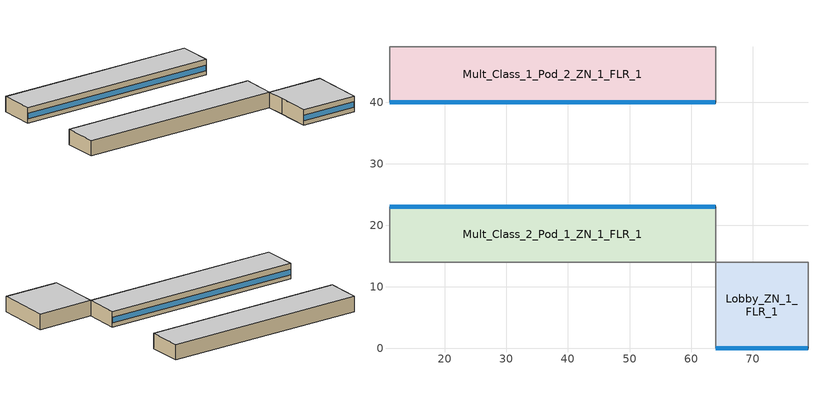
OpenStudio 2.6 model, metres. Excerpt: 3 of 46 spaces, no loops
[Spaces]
Mult_Class_2_Pod_1_ZN_1_FLR_1
 floor ground: 64,23 64,14 11,14 11,23 z0
 wall outside: 64,23 11,23 z0:4
 wall to Corner_Class_2_Pod_1_ZN_1_FLR_1: 11,23 11,14 z0:4
 wall to Main_Corridor_ZN_1_FLR_1: 64,14 64,23 z0:4
 wall to Corridor_Pod_1_ZN_1_FLR_1: 11,14 64,14 z0:4
 window: 63.95,23 11.05,23 z1.1:2.5
 ceiling to Mult_Class_2_Pod_1_ZN_1_FLR_2: 64,14 64,23 11,23 11,14 z4
Lobby_ZN_1_FLR_1
 floor ground: 79,14 79,0 64,0 64,14 z0
 wall outside: 64,0 79,0 z0:4
 wall to Offices_ZN_1_FLR_1: 79,0 79,14 z0:4
 wall to Corridor_Pod_1_ZN_1_FLR_1: 64,14 64,9 z0:4
 wall to Mult_Class_1_Pod_1_ZN_1_FLR_1: 64,9 64,0 z0:4
 wall to Main_Corridor_ZN_1_FLR_1: 79,14 64,14 z0:4
 window: 64.05,0 78.95,0 z1.1:2.51
 ceiling to Lobby_ZN_1_FLR_2: 79,0 79,14 64,14 64,0 z4
Mult_Class_1_Pod_2_ZN_1_FLR_1
 floor ground: 64,49 64,40 11,40 11,49 z0
 wall outside: 11,40 64,40 z0:4
 wall to Corner_Class_1_Pod_2_ZN_1_FLR_1: 11,49 11,40 z0:4
 wall to Main_Corridor_ZN_1_FLR_1: 64,40 64,49 z0:4
 wall to Corridor_Pod_2_ZN_1_FLR_1: 64,49 11,49 z0:4
 window: 11.05,40 63.95,40 z1.1:2.5
 ceiling to Mult_Class_1_Pod_2_ZN_1_FLR_2: 64,40 64,49 11,49 11,40 z4
[Site]
Toronto Pearson Intl AP_ON_CAN: Latitude {deg}=43.677; Longitude {deg}=-79.631; Time Zone {hr}=-5; Elevation {m}=173.4; Terrain=City
[Building]
Building 1: North Axis {deg}=0; Default Construction Set=BTAP-Mass at hdd = 3890.0; Standards Number of Stories=2; Standards Number of Above Ground Stories=2; Standards Building Type=SecondarySchool
[ClimateZones]
Climate Zone Institution Name 1=ASHRAE; Climate Zone Document Name 1=ANSI/ASHRAE Standard 169; Climate Zone Document Year 1=2006; Climate Zone Institution Name 2=CEC; Climate Zone Document Name 2=California Climate Zone Descriptions; Climate Zone Document Year 2=1995
[Site:WaterMainsTemperature]
Calculation Method=Correlation; Annual Average Outdoor Air Temperature {C}=9.05833; Maximum Difference In Monthly Average Outdoor Air Temperatures {deltaC}=28.3
[Site:GroundTemperature:BuildingSurface]
19.527, 19.502, 19.536, 19.598, 20.002, 21.64, 22.225, 22.375, 21.449, 20.121, 19.802, 19.633
[SizingPeriod:DesignDay] Barometric Pressure {Pa}=99259; Sky Clearness=0; Rain Indicator=0; Snow Indicator=0; Day of Month=21; Daylight Saving Time Indicator=0; Humidity Indicating Type=Wetbulb; Dry-Bulb Temperature Range Modifier Type=DefaultMultipliers
Name | Maximum Dry-Bulb Temperature {C} | Daily Dry-Bulb Temperature Range {deltaC} | Humidity Indicating Conditions at Maximum Dry-Bulb | Wind Speed {m/s} | Wind Direction {deg} | Month | Day Type | Solar Model Indicator | ASHRAE Taub | ASHRAE Taud
Toronto Pearson Intl AP Ann Clg .4% Condns DB=>MWB | 31.3 | 9.7 | 22.4 | 6 | 270 | 7 | SummerDesignDay | ASHRAETau | 0.425 | 2.27
Toronto Pearson Intl AP Ann Htg 99.6% Condns DB | -18 | 0 | -18 | 5.2 | 0 | 1 | WinterDesignDay | ASHRAEClearSky
[Material:NoMass] Roughness=Smooth; Thermal Absorptance=0.9; Solar Absorptance=0.7
Name | Thermal Resistance {m2-K/W} | Visible Absorptance
Typical Carpet Pad; Typical Carpet Pad 1 | 0.21648 | 0.8
Typical Insulation 1 | 5.20402 | 0.7
Typical Insulation 2 | 3.32618 | 0.7
Typical Insulation 3 | 5.46446 | 0.7
Typical Carpet Pad 2 | 1.25503 | 0.8
Typical Carpet Pad 3; Typical Carpet Pad 4 | 2.57255 | 0.8
Typical Insulation 4 | 0.454528 | 0.7
Typical Insulation 5 | 0.454545 | 0.7
[Material]
Name | Roughness | Thickness {m} | Conductivity {W/m-K} | Density {kg/m3} | Specific Heat {J/kg-K} | Thermal Absorptance | Solar Absorptance | Visible Absorptance
G05 25mm wood | MediumSmooth | 0.0254 | 0.15 | 608 | 1630 | 0.9 | 0.5 | 0.5
100mm Normalweight concrete floor 1 | MediumSmooth | 0.1016 | 2.31 | 2322 | 832
G01 13mm gypsum board 1 | Smooth | 0.0127 | 0.16 | 800 | 1090 | 0.9 | 0.7 | 0.5
4 in. Normalweight Concrete Floor 1 | MediumRough | 0.1016 | 2.31 | 2322 | 832 | 0.9 | 0.7 | 0.7
1IN Stucco 1 | Smooth | 0.0253 | 0.6918 | 1858 | 837 | 0.9 | 0.7 | 0.92
8IN CONCRETE HW RefBldg 1 | Rough | 0.2032 | 1.311 | 2240 | 836.8 | 0.9 | 0.7 | 0.7
1/2IN Gypsum 1 | Smooth | 0.0127 | 0.16 | 784.9 | 830 | 0.9 | 0.4 | 0.4
Metal Roof Surface 1; F08 Metal surface 1 | Smooth | 0.0008 | 45.28 | 7824 | 500 | 0.9 | 0.7 | 0.7
6 in. Normalweight Concrete Floor 1; 6 in. Normalweight Concrete Floor 2; 6 in. Normalweight Concrete Floor 3 | MediumRough | 0.1524 | 2.31 | 2322 | 832 | 0.9 | 0.7 | 0.7
[Construction]
BTAP-Int-Partition; BTAP-Int-Door: G05 25mm wood
BTAP-Int-Floor: 100mm Normalweight concrete floor 1, Typical Carpet Pad
BTAP-Int-Wall: G01 13mm gypsum board 1, G01 13mm gypsum board 1
BTAP-Int-Ceiling: Typical Carpet Pad, 100mm Normalweight concrete floor 1
BTAP-Int-Window: SimpleGlazing
BTAP-Ext-Floor-Mass:U-0.183: Typical Insulation 1, 4 in. Normalweight Concrete Floor 1, Typical Carpet Pad 1
BTAP-Ext-Wall-Mass:U-0.278: 1IN Stucco 1, 8IN CONCRETE HW RefBldg 1, Typical Insulation 2, 1/2IN Gypsum 1
BTAP-Ext-Roof-Metal:U-0.183: Metal Roof Surface 1, Typical Insulation 3
BTAP-Grnd-Floor-Mass:U-0.757: 6 in. Normalweight Concrete Floor 1, Typical Carpet Pad 2
BTAP-Grnd-Wall-Mass:U-0.379: 6 in. Normalweight Concrete Floor 2, Typical Carpet Pad 3
BTAP-Grnd-Roof-Mass:U-0.379: 6 in. Normalweight Concrete Floor 3, Typical Carpet Pad 4
BTAP-Ext-FixedWindow:U=0.220 SHGC=0.600; BTAP-Ext-GlassDoors:U=0.220 SHGC=0.600; BTAP-Ext-Skylights:U=0.220 SHGC=0.600; BTAP-Ext-DaylightDomes:U=0.220 SHGC=0.600; BTAP-Ext-DaylightDiffuser:U=0.220 SHGC=0.600: SimpleGlazing:U=0.220 SHGC=0.600
BTAP-Ext-Door:U-2.2: F08 Metal surface 1, Typical Insulation 4
BTAP-Ext-OverHeadDoor:U-2.2: Typical Insulation 5
[DefaultConstructionSet]
BTAP-Mass at hdd = 3890.0: Default Exterior Surface Constructions=BTAP-Mass at hdd = 3890.0; Default Interior Surface Constructions=Default Surface Constructions 2; Default Ground Contact Surface Constructions=BTAP-Mass at hdd = 3890.0 1; Default Exterior SubSurface Constructions=BTAP-Mass at hdd = 3890.0; Default Interior SubSurface Constructions=Default Sub Surface Constructions 2; Interior Partition Construction=BTAP-Int-Partition
[DefaultSurfaceConstructions]
Name | Floor Construction | Wall Construction | Roof Ceiling Construction
Default Surface Constructions 2 | BTAP-Int-Floor | BTAP-Int-Wall | BTAP-Int-Ceiling
BTAP-Mass at hdd = 3890.0 | BTAP-Ext-Floor-Mass:U-0.183 | BTAP-Ext-Wall-Mass:U-0.278 | BTAP-Ext-Roof-Metal:U-0.183
BTAP-Mass at hdd = 3890.0 1 | BTAP-Grnd-Floor-Mass:U-0.757 | BTAP-Grnd-Wall-Mass:U-0.379 | BTAP-Grnd-Roof-Mass:U-0.379
[DefaultSubSurfaceConstructions]
Name | Fixed Window Construction | Operable Window Construction | Door Construction | Glass Door Construction | Overhead Door Construction | Skylight Construction | Tubular Daylight Dome Construction | Tubular Daylight Diffuser Construction
Default Sub Surface Constructions 2 | BTAP-Int-Window | BTAP-Int-Window | BTAP-Int-Door
BTAP-Mass at hdd = 3890.0 | BTAP-Ext-FixedWindow:U=0.220 SHGC=0.600 | BTAP-Ext-FixedWindow:U=0.220 SHGC=0.600 | BTAP-Ext-Door:U-2.2 | BTAP-Ext-GlassDoors:U=0.220 SHGC=0.600 | BTAP-Ext-OverHeadDoor:U-2.2 | BTAP-Ext-Skylights:U=0.220 SHGC=0.600 | BTAP-Ext-DaylightDomes:U=0.220 SHGC=0.600 | BTAP-Ext-DaylightDiffuser:U=0.220 SHGC=0.600
[WindowMaterial:SimpleGlazingSystem] U-Factor {W/m2-K}=2.2; Solar Heat Gain Coefficient=0.6; Visible Transmittance=0.21
SimpleGlazing; SimpleGlazing:U=0.220 SHGC=0.600
[Space] Building Story=Building Story 1; Part of Total Floor Area=Yes
Name | Space Type | Thermal Zone
Mult_Class_1_Pod_2_ZN_1_FLR_1 | Space Function Classroom/lecture/training | ALL_ST=Classroom/lecture/training_FL=Building Story 1_SCH=D 2
Mult_Class_2_Pod_1_ZN_1_FLR_1 | Space Function Classroom/lecture/training | ALL_ST=Classroom/lecture/training_FL=Building Story 1_SCH=D 1
Lobby_ZN_1_FLR_1 | Space Function Lobby - elevator | ALL_ST=Lobby - elevator_FL=Building Story 1_SCH=C
[BuildingStory]
Building Story 1: Nominal Z Coordinate {m}=0
[SpaceType] Standards Building Type=Space Function
Name | Default Schedule Set | Design Specification Outdoor Air Object | Standards Space Type
Space Function Classroom/lecture/training | Space Function Classroom/lecture/training Schedule Set | Space Function Classroom/lecture/training Ventilation | Classroom/lecture/training
Space Function Lobby - elevator | Space Function Lobby - elevator Schedule Set | Space Function Lobby - elevator Ventilation | Lobby - elevator
[People:Definition] Number of People Calculation Method=People/Area; Fraction Radiant=0.3
Name | People per Space Floor Area {person/m2}
Space Function Classroom/lecture/training People Definition | 0.133365
Space Function Lobby - elevator People Definition | 0.0999967
[People] Work Efficiency Schedule=Work Efficiency Schedule; Clothing Insulation Schedule=Clothing Schedule; Air Velocity Schedule=Air Velocity Schedule; Multiplier=1
Name | People Definition | Space or SpaceType
Space Function Classroom/lecture/training People | Space Function Classroom/lecture/training People Definition | Space Function Classroom/lecture/training
Space Function Lobby - elevator People | Space Function Lobby - elevator People Definition | Space Function Lobby - elevator
[Lights:Definition] Design Level Calculation Method=Watts/Area; Fraction Radiant=0.5; Fraction Visible=0.2
Name | Watts per Space Floor Area {W/m2}
Space Function Classroom/lecture/training Lights Definition | 11.9699
Space Function Lobby - elevator Lights Definition | 6.89994
[Lights] Fraction Replaceable=1
Name | Lights Definition | Space or SpaceType
Space Function Classroom/lecture/training Lights | Space Function Classroom/lecture/training Lights Definition | Space Function Classroom/lecture/training
Space Function Lobby - elevator Lights | Space Function Lobby - elevator Lights Definition | Space Function Lobby - elevator
[ElectricEquipment:Definition] Design Level Calculation Method=Watts/Area; Fraction Radiant=0.5
Name | Watts per Space Floor Area {W/m2}
Space Function Classroom/lecture/training Elec Equip Definition | 4.99996
Space Function Lobby - elevator Elec Equip Definition | 0.999992
[ElectricEquipment]
Name | Electric Equipment Definition | Space or SpaceType
Space Function Classroom/lecture/training Elec Equip | Space Function Classroom/lecture/training Elec Equip Definition | Space Function Classroom/lecture/training
Space Function Lobby - elevator Elec Equip | Space Function Lobby - elevator Elec Equip Definition | Space Function Lobby - elevator
[DesignSpecification:OutdoorAir] Outdoor Air Method=Sum
Name | Outdoor Air Flow per Floor Area {m3/s-m2}
Space Function Classroom/lecture/training Ventilation | 0.00278384
Space Function Lobby - elevator Ventilation | 0.0041148
[DefaultScheduleSet] People Activity Level Schedule=NECB-Activity; Infiltration Schedule=Always On
Name | Number of People Schedule | Lighting Schedule | Electric Equipment Schedule
Space Function Classroom/lecture/training Schedule Set | NECB-D-Occupancy | NECB-D-Lighting | NECB-D-Electric-Equipment
Space Function Lobby - elevator Schedule Set | NECB-C-Occupancy | NECB-C-Lighting | NECB-C-Electric-Equipment
[ThermostatSetpoint:DualSetpoint]
Name | Heating Setpoint Temperature Schedule | Cooling Setpoint Temperature Schedule
Space Function Lobby - elevator Thermostat 3 | NECB-C-Thermostat Setpoint-Heating | NECB-C-Thermostat Setpoint-Cooling
Space Function Classroom/lecture/training Thermostat 29; Space Function Classroom/lecture/training Thermostat 30 | NECB-D-Thermostat Setpoint-Heating | NECB-D-Thermostat Setpoint-Cooling
[SpaceInfiltration:DesignFlowRate] Schedule=Always On Discrete; Design Flow Rate Calculation Method=Flow/ExteriorArea; Flow per Exterior Surface Area {m3/s-m2}=0.00025; Constant Term Coefficient=0; Temperature Term Coefficient=0; Velocity Term Coefficient=0.224; Velocity Squared Term Coefficient=0
Name | Space or SpaceType
Lobby_ZN_1_FLR_1 Infiltration | Lobby_ZN_1_FLR_1
Mult_Class_1_Pod_2_ZN_1_FLR_1 Infiltration | Mult_Class_1_Pod_2_ZN_1_FLR_1
Mult_Class_2_Pod_1_ZN_1_FLR_1 Infiltration | Mult_Class_2_Pod_1_ZN_1_FLR_1
[ThermalZone] Use Ideal Air Loads=No
Name | Thermostat
ALL_ST=Lobby - elevator_FL=Building Story 1_SCH=C | Space Function Lobby - elevator Thermostat 3
ALL_ST=Classroom/lecture/training_FL=Building Story 1_SCH=D 1 | Space Function Classroom/lecture/training Thermostat 29
ALL_ST=Classroom/lecture/training_FL=Building Story 1_SCH=D 2 | Space Function Classroom/lecture/training Thermostat 30
[Schedule:Ruleset]
Clothing Schedule: Default Day Schedule=Clothing Schedule Default Winter Clothes
Air Velocity Schedule: Default Day Schedule=Air Velocity Schedule Default
Work Efficiency Schedule: Default Day Schedule=Work Efficiency Schedule Default
NECB-C-Occupancy: Default Day Schedule=NECB-C-Occupancy Default
NECB-Activity: Default Day Schedule=NECB-Activity Default; Summer Design Day Schedule=NECB-Activity Summer Design Day; Winter Design Day Schedule=NECB-Activity Winter Design Day
NECB-C-Lighting: Default Day Schedule=NECB-C-Lighting Default
NECB-C-Electric-Equipment: Default Day Schedule=NECB-C-Electric-Equipment Default
Always On: Default Day Schedule=Always On Default
NECB-C-Thermostat Setpoint-Heating: Default Day Schedule=NECB-C-Thermostat Setpoint-Heating Default
NECB-C-Thermostat Setpoint-Cooling: Default Day Schedule=NECB-C-Thermostat Setpoint-Cooling Default
NECB-D-Occupancy: Default Day Schedule=NECB-D-Occupancy Default
NECB-D-Lighting: Default Day Schedule=NECB-D-Lighting Default
NECB-D-Electric-Equipment: Default Day Schedule=NECB-D-Electric-Equipment Default
NECB-D-Thermostat Setpoint-Heating: Default Day Schedule=NECB-D-Thermostat Setpoint-Heating Default
NECB-D-Thermostat Setpoint-Cooling: Default Day Schedule=NECB-D-Thermostat Setpoint-Cooling Default
[Schedule:Day]
Clothing Schedule Default Winter Clothes; Always On Default: 24, 0, 1
Clothing Schedule Summer Clothes: 24, 0, 0.5
Air Velocity Schedule Default: 24, 0, 0.2
Work Efficiency Schedule Default; NECB-D-Occupancy Sat Day; NECB-D-Occupancy Sun|Hol Day: 24, 0, 0
NECB-C-Occupancy Default; NECB-C-Occupancy Default|Wkdy Day: 8, 0, 0, 9, 0, 0.1, 10, 0, 0.2, 12, 0, 0.5, 16, 0, 0.7, 17, 0, 0.8, 18, 0, 0.7, 19, 0, 0.5, 21, 0, 0.3, 24, 0, 0
NECB-C-Occupancy Sat Day: 8, 0, 0, 9, 0, 0.1, 10, 0, 0.2, 11, 0, 0.5, 12, 0, 0.6, 13, 0, 0.8, 16, 0, 0.9, 17, 0, 0.8, 18, 0, 0.7, 19, 0, 0.5, 21, 0, 0.2, 24, 0, 0
NECB-C-Occupancy Sun|Hol Day: 10, 0, 0, 11, 0, 0.1, 13, 0, 0.2, 18, 0, 0.4, 19, 0, 0.2, 24, 0, 0
NECB-Activity Default; NECB-Activity Winter Design Day; NECB-Activity Summer Design Day: 24, 0, 130
NECB-C-Lighting Default; NECB-C-Lighting Default|Wkdy Day; NECB-C-Lighting Sat Day; NECB-C-Electric-Equipment Default; NECB-C-Electric-Equipment Default|Wkdy Day; NECB-C-Electric-Equipment Sat Day: 8, 0, 0.05, 9, 0, 0.5, 19, 0, 0.9, 20, 0, 0.6, 21, 0, 0.5, 24, 0, 0.05
NECB-C-Lighting Sun|Hol Day; NECB-C-Electric-Equipment Sun|Hol Day: 10, 0, 0.05, 11, 0, 0.5, 18, 0, 0.9, 19, 0, 0.6, 24, 0, 0.05
NECB-C-Thermostat Setpoint-Heating Default; NECB-C-Thermostat Setpoint-Heating Default|Wkdy Day; NECB-C-Thermostat Setpoint-Heating Sat Day: 7, 0, 18, 8, 0, 20, 21, 0, 22, 24, 0, 18
NECB-C-Thermostat Setpoint-Heating Sun|Hol Day: 9, 0, 18, 10, 0, 20, 19, 0, 22, 24, 0, 18
NECB-C-Thermostat Setpoint-Cooling Default; NECB-C-Thermostat Setpoint-Cooling Default|Wkdy Day; NECB-C-Thermostat Setpoint-Cooling Sat Day: 7, 0, 35, 21, 0, 24, 24, 0, 35
NECB-C-Thermostat Setpoint-Cooling Sun|Hol Day: 9, 0, 35, 19, 0, 24, 24, 0, 35
NECB-D-Occupancy Default; NECB-D-Occupancy Default|Wkdy Day: 8, 0, 0, 9, 0, 0.1, 12, 0, 0.9, 16, 0, 0.8, 17, 0, 0.5, 18, 0, 0.2, 19, 0, 0.1, 22, 0, 0.3, 23, 0, 0.1, 24, 0, 0
NECB-D-Lighting Default; NECB-D-Lighting Default|Wkdy Day; NECB-D-Electric-Equipment Default; NECB-D-Electric-Equipment Default|Wkdy Day: 8, 0, 0.05, 9, 0, 0.3, 16, 0, 0.9, 17, 0, 0.7, 19, 0, 0.5, 22, 0, 0.7, 23, 0, 0.3, 24, 0, 0.05
NECB-D-Lighting Sat Day; NECB-D-Lighting Sun|Hol Day; NECB-D-Electric-Equipment Sat Day; NECB-D-Electric-Equipment Sun|Hol Day: 24, 0, 0.05
NECB-D-Thermostat Setpoint-Heating Default; NECB-D-Thermostat Setpoint-Heating Default|Wkdy Day: 7, 0, 18, 8, 0, 20, 23, 0, 22, 24, 0, 18
NECB-D-Thermostat Setpoint-Heating Sat Day; NECB-D-Thermostat Setpoint-Heating Sun|Hol Day: 24, 0, 18
NECB-D-Thermostat Setpoint-Cooling Default; NECB-D-Thermostat Setpoint-Cooling Default|Wkdy Day: 7, 0, 35, 23, 0, 24, 24, 0, 35
NECB-D-Thermostat Setpoint-Cooling Sat Day; NECB-D-Thermostat Setpoint-Cooling Sun|Hol Day: 24, 0, 35
[Schedule:Rule] Date Specification Type=DateRange; Start Day=1
Name | Schedule Ruleset | Rule Order | Day Schedule | Start Month | End Month | End Day | Apply Monday | Apply Tuesday | Apply Wednesday | Apply Thursday | Apply Friday | Apply Saturday | Apply Sunday
Schedule Rule 1 | Clothing Schedule | 0 | Clothing Schedule Summer Clothes | 5 | 9 | 30
Schedule Rule 2 | NECB-C-Occupancy | 2 | NECB-C-Occupancy Default|Wkdy Day | 1 | 12 | 31 | Yes | Yes | Yes | Yes | Yes
Schedule Rule 3 | NECB-C-Occupancy | 1 | NECB-C-Occupancy Sat Day | 1 | 12 | 31 |  |  |  |  |  | Yes
Schedule Rule 4 | NECB-C-Occupancy | 0 | NECB-C-Occupancy Sun|Hol Day | 1 | 12 | 31 |  |  |  |  |  |  | Yes
Schedule Rule 5 | NECB-C-Lighting | 2 | NECB-C-Lighting Default|Wkdy Day | 1 | 12 | 31 | Yes | Yes | Yes | Yes | Yes
Schedule Rule 6 | NECB-C-Lighting | 1 | NECB-C-Lighting Sat Day | 1 | 12 | 31 |  |  |  |  |  | Yes
Schedule Rule 7 | NECB-C-Lighting | 0 | NECB-C-Lighting Sun|Hol Day | 1 | 12 | 31 |  |  |  |  |  |  | Yes
Schedule Rule 8 | NECB-C-Electric-Equipment | 2 | NECB-C-Electric-Equipment Default|Wkdy Day | 1 | 12 | 31 | Yes | Yes | Yes | Yes | Yes
Schedule Rule 9 | NECB-C-Electric-Equipment | 1 | NECB-C-Electric-Equipment Sat Day | 1 | 12 | 31 |  |  |  |  |  | Yes
Schedule Rule 10 | NECB-C-Electric-Equipment | 0 | NECB-C-Electric-Equipment Sun|Hol Day | 1 | 12 | 31 |  |  |  |  |  |  | Yes
Schedule Rule 11 | NECB-C-Thermostat Setpoint-Heating | 2 | NECB-C-Thermostat Setpoint-Heating Default|Wkdy Day | 1 | 12 | 31 | Yes | Yes | Yes | Yes | Yes
Schedule Rule 12 | NECB-C-Thermostat Setpoint-Heating | 1 | NECB-C-Thermostat Setpoint-Heating Sat Day | 1 | 12 | 31 |  |  |  |  |  | Yes
Schedule Rule 13 | NECB-C-Thermostat Setpoint-Heating | 0 | NECB-C-Thermostat Setpoint-Heating Sun|Hol Day | 1 | 12 | 31 |  |  |  |  |  |  | Yes
Schedule Rule 14 | NECB-C-Thermostat Setpoint-Cooling | 2 | NECB-C-Thermostat Setpoint-Cooling Default|Wkdy Day | 1 | 12 | 31 | Yes | Yes | Yes | Yes | Yes
Schedule Rule 15 | NECB-C-Thermostat Setpoint-Cooling | 1 | NECB-C-Thermostat Setpoint-Cooling Sat Day | 1 | 12 | 31 |  |  |  |  |  | Yes
Schedule Rule 16 | NECB-C-Thermostat Setpoint-Cooling | 0 | NECB-C-Thermostat Setpoint-Cooling Sun|Hol Day | 1 | 12 | 31 |  |  |  |  |  |  | Yes
Schedule Rule 17 | NECB-D-Occupancy | 2 | NECB-D-Occupancy Default|Wkdy Day | 1 | 12 | 31 | Yes | Yes | Yes | Yes | Yes
Schedule Rule 18 | NECB-D-Occupancy | 1 | NECB-D-Occupancy Sat Day | 1 | 12 | 31 |  |  |  |  |  | Yes
Schedule Rule 19 | NECB-D-Occupancy | 0 | NECB-D-Occupancy Sun|Hol Day | 1 | 12 | 31 |  |  |  |  |  |  | Yes
Schedule Rule 20 | NECB-D-Lighting | 2 | NECB-D-Lighting Default|Wkdy Day | 1 | 12 | 31 | Yes | Yes | Yes | Yes | Yes
Schedule Rule 21 | NECB-D-Lighting | 1 | NECB-D-Lighting Sat Day | 1 | 12 | 31 |  |  |  |  |  | Yes
Schedule Rule 22 | NECB-D-Lighting | 0 | NECB-D-Lighting Sun|Hol Day | 1 | 12 | 31 |  |  |  |  |  |  | Yes
Schedule Rule 23 | NECB-D-Electric-Equipment | 2 | NECB-D-Electric-Equipment Default|Wkdy Day | 1 | 12 | 31 | Yes | Yes | Yes | Yes | Yes
Schedule Rule 24 | NECB-D-Electric-Equipment | 1 | NECB-D-Electric-Equipment Sat Day | 1 | 12 | 31 |  |  |  |  |  | Yes
Schedule Rule 25 | NECB-D-Electric-Equipment | 0 | NECB-D-Electric-Equipment Sun|Hol Day | 1 | 12 | 31 |  |  |  |  |  |  | Yes
Schedule Rule 26 | NECB-D-Thermostat Setpoint-Heating | 2 | NECB-D-Thermostat Setpoint-Heating Default|Wkdy Day | 1 | 12 | 31 | Yes | Yes | Yes | Yes | Yes
Schedule Rule 27 | NECB-D-Thermostat Setpoint-Heating | 1 | NECB-D-Thermostat Setpoint-Heating Sat Day | 1 | 12 | 31 |  |  |  |  |  | Yes
Schedule Rule 28 | NECB-D-Thermostat Setpoint-Heating | 0 | NECB-D-Thermostat Setpoint-Heating Sun|Hol Day | 1 | 12 | 31 |  |  |  |  |  |  | Yes
Schedule Rule 29 | NECB-D-Thermostat Setpoint-Cooling | 2 | NECB-D-Thermostat Setpoint-Cooling Default|Wkdy Day | 1 | 12 | 31 | Yes | Yes | Yes | Yes | Yes
Schedule Rule 30 | NECB-D-Thermostat Setpoint-Cooling | 1 | NECB-D-Thermostat Setpoint-Cooling Sat Day | 1 | 12 | 31 |  |  |  |  |  | Yes
Schedule Rule 31 | NECB-D-Thermostat Setpoint-Cooling | 0 | NECB-D-Thermostat Setpoint-Cooling Sun|Hol Day | 1 | 12 | 31 |  |  |  |  |  |  | Yes
[Schedule:Constant]
Always On Discrete: Value=1
